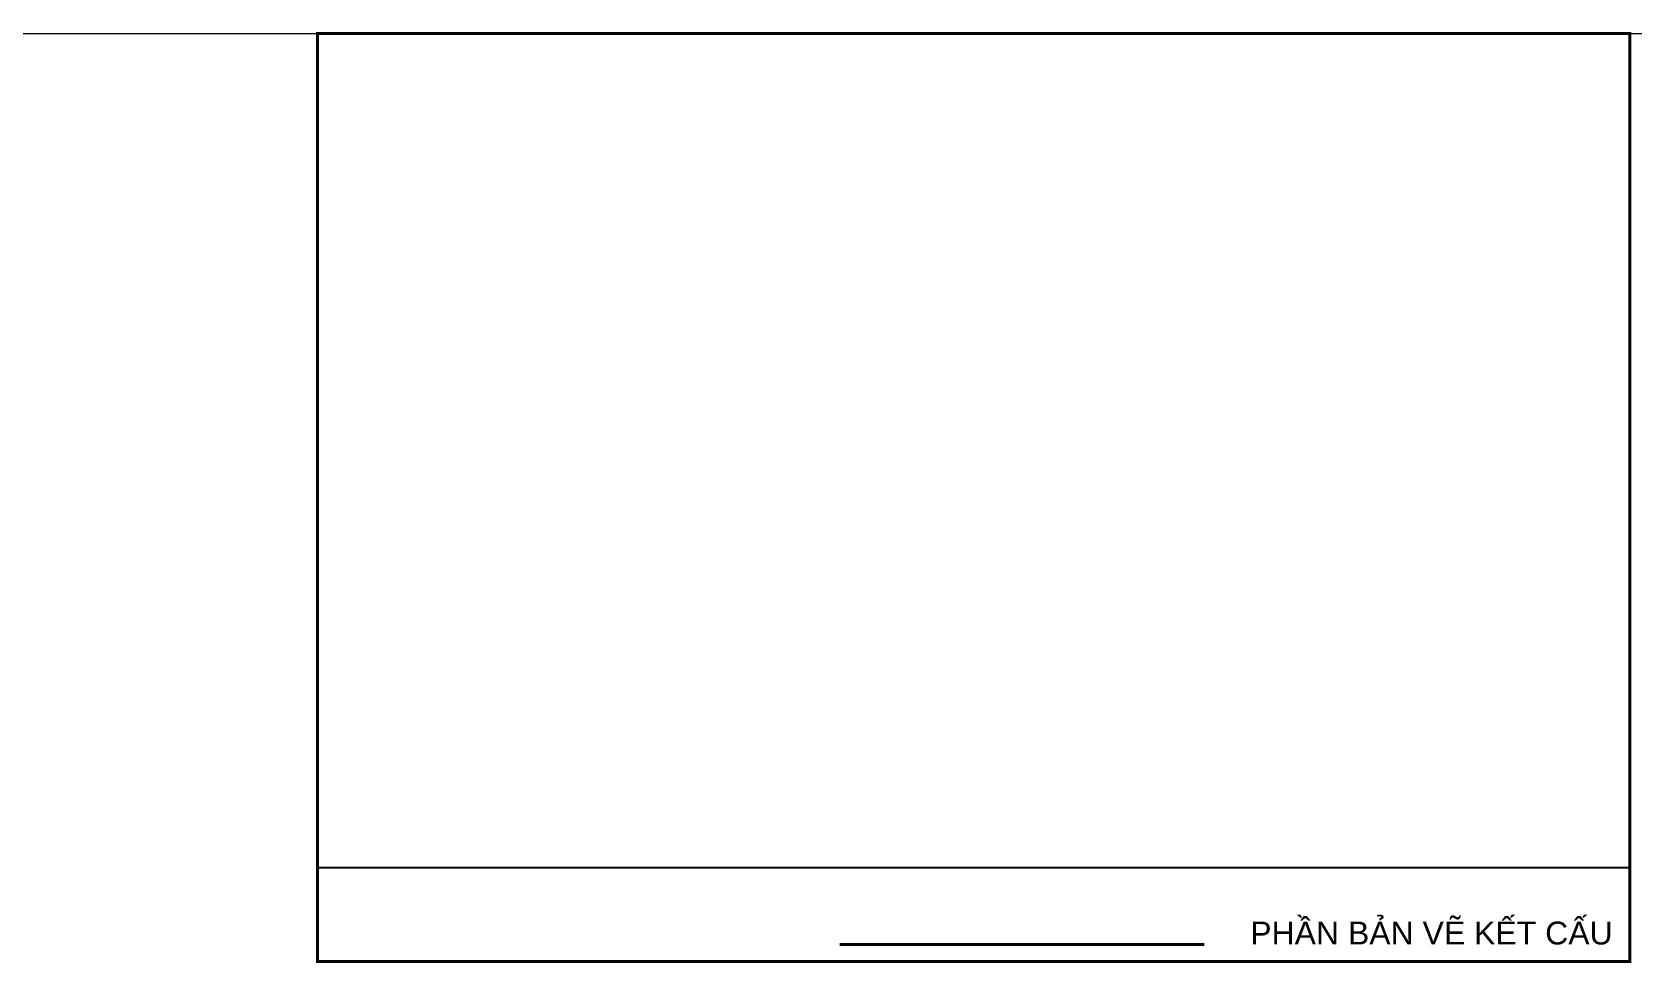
# Model space of a CAD drawing. Extents: x -165145 to 691808, y -202842 to 311040.
# Drawn here: x 214968 to 266204, y 88063 to 117863 of the extents above; entities that cross this region are included whole.
import ezdxf
from ezdxf.enums import TextEntityAlignment as Align

# ---------------------------------------------------------------- set-up
doc = ezdxf.new("R2010")
doc.units = 0
doc.header["$LTSCALE"] = 10
doc.header["$MEASUREMENT"] = 0
doc.layers.get('0').update_dxf_attribs({"linetype": 'CONTINUOUS'})
doc.layers.add('GE_KC_NETMANH', color=8, linetype='CONTINUOUS', lineweight=20)
doc.layers.add('GE_KC_NETTHAY', color=2, linetype='CONTINUOUS', lineweight=20)
doc.layers.add('GE_KC_TEXT_TK', color=4, linetype='CONTINUOUS')
doc.styles.add('ARIAL2', font='arial.ttf')

msp = doc.modelspace()

# ---------------------------------------------------------------- linework, layer by layer
at = {"color": 7, "const_width": 100.41634}
msp.add_lwpolyline([(224103.52754, 88113.06125), (224103.52754, 117813.06125), (266103.52754, 117813.06125), (266103.52754, 88113.06125)], close=True, dxfattribs=at)
msp.add_lwpolyline([(224103.52754, 88113.06125), (266103.52754, 88113.06125), (266103.52754, 91112.68901), (224103.52754, 91112.68901)], close=True)
at = {"const_width": 93.94451}
msp.add_lwpolyline([(252486.88158, 88655.2525), (240810.20691, 88655.2525)], dxfattribs=at)
at = {"layer": 'GE_KC_NETMANH'}
msp.add_line((174130.40086, 117813.06125), (385223.40086, 117813.06125), dxfattribs=at)
at = {"layer": 'GE_KC_NETTHAY'}
msp.add_lwpolyline([(224103.52754, 117813.06125), (266103.52754, 117813.06125), (266103.52754, 88113.06125), (224103.52754, 88113.06125)], close=True, dxfattribs=at)
at = {"layer": 'GE_KC_TEXT_TK'}
msp.add_lwpolyline([(224103.52754, 117813.06125), (266103.52754, 117813.06125), (266103.52754, 88113.06125), (224103.52754, 88113.06125)], close=True, dxfattribs=at)

# ---------------------------------------------------------------- texts
at = {"style": 'ARIAL2'}
msp.add_text('PHẦN BẢN VẼ KẾT CẤU', height=732.5416736, dxfattribs=at).set_placement((265554.01284, 88655.2525), align=Align.RIGHT)

doc.saveas('drawing.dxf')
